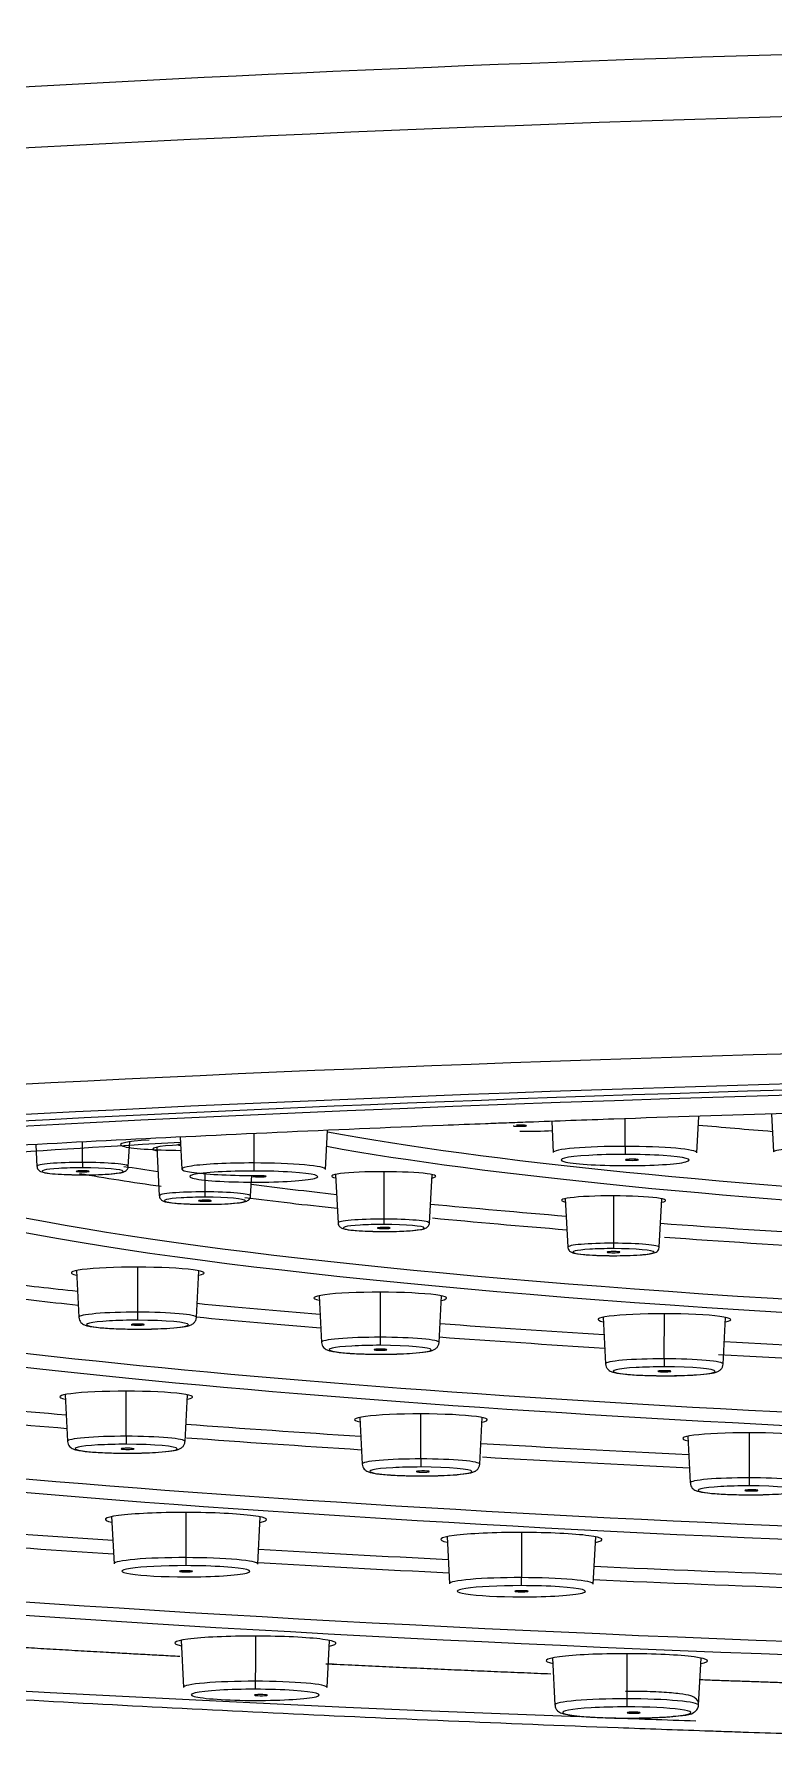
# Model space of a CAD drawing. Extents: x 16539 to 19738, y -91 to 2224.
# Drawn here: x 17435.5 to 17464, y 1192.7 to 1259 of the extents above; entities that cross this region are included whole.
import ezdxf

# ---------------------------------------------------------------- set-up
doc = ezdxf.new("R2010")
doc.units = 0
doc.header["$LTSCALE"] = 10
doc.header["$MEASUREMENT"] = 0
doc.layers.add('1', color=7, linetype='CONTINUOUS')

msp = doc.modelspace()

# ---------------------------------------------------------------- linework, layer by layer
at = {"layer": '1', "color": 7, "linetype": 'Continuous', "lineweight": 13}
for p, q in [((17454.346, 1216.983), (17454.34, 1216.945)), ((17458.263, 1216.168), (17458.265, 1217.223)), ((17437.375, 1215.551), (17437.376, 1216.324)), ((17443.965, 1216.657), (17443.963, 1215.53)), ((17458.633, 1215.633), (17458.638, 1215.673)), ((17442.086, 1215.115), (17442.085, 1214.418)), ((17444.317, 1214.997), (17444.323, 1215.035)), ((17448.972, 1215.195), (17448.969, 1213.37)), ((17457.821, 1214.264), (17457.818, 1212.438)), ((17448.767, 1213.015), (17448.765, 1213.04)), ((17457.644, 1212.081), (17457.642, 1212.112)), ((17439.495, 1211.519), (17439.493, 1209.784)), ((17448.838, 1210.553), (17448.836, 1208.818)), ((17459.774, 1207.989), (17459.777, 1209.724)), ((17439.29, 1209.317), (17439.293, 1209.291)), ((17448.659, 1208.353), (17448.662, 1208.322)), ((17459.628, 1207.526), (17459.631, 1207.491)), ((17439.055, 1205.007), (17439.057, 1206.742)), ((17450.402, 1204.132), (17450.405, 1205.867)), ((17463.039, 1205.14), (17463.036, 1203.405)), ((17438.931, 1204.507), (17438.928, 1204.538)), ((17450.324, 1203.63), (17450.321, 1203.665)), ((17463.007, 1202.901), (17463.004, 1202.94)), ((17441.354, 1202.071), (17441.351, 1200.332)), ((17441.202, 1199.791), (17441.2, 1199.826)), ((17454.147, 1199.019), (17454.145, 1199.057)), ((17458.331, 1196.633), (17458.328, 1194.894)), ((17444.114, 1195.018), (17444.112, 1195.055)), ((17458.488, 1194.339), (17458.486, 1194.38))]:
    msp.add_line(p, q, dxfattribs=at)
at = {"layer": '1', "color": 7, "linetype": 'Continuous', "lineweight": 18}
for p, q in [((17455.438, 1217.128), (17455.499, 1215.93)), ((17461.029, 1215.922), (17461.104, 1217.317)), ((17463.906, 1217.411), (17463.98, 1215.955)), ((17435.573, 1216.231), (17435.616, 1215.4)), ((17439.135, 1215.395), (17439.188, 1216.361)), ((17441.136, 1216.519), (17441.199, 1215.292)), ((17446.729, 1215.284), (17446.81, 1216.777)), ((17440.23, 1216.137), (17440.326, 1214.266)), ((17437.134, 1215.204), (17437.133, 1215.215)), ((17443.846, 1214.261), (17443.888, 1215.048)), ((17447.114, 1215.088), (17447.21, 1213.218)), ((17450.73, 1213.213), (17450.831, 1215.083)), ((17441.86, 1214.067), (17441.858, 1214.085)), ((17455.963, 1214.157), (17456.059, 1212.287)), ((17459.578, 1212.282), (17459.68, 1214.152)), ((17437.137, 1211.385), (17437.229, 1209.589)), ((17441.759, 1209.583), (17441.856, 1211.378)), ((17446.48, 1210.419), (17446.572, 1208.623)), ((17451.101, 1208.616), (17451.199, 1210.412)), ((17457.418, 1209.59), (17457.51, 1207.794)), ((17462.04, 1207.787), (17462.137, 1209.583)), ((17436.699, 1206.608), (17436.791, 1204.812)), ((17441.32, 1204.805), (17441.417, 1206.601)), ((17448.046, 1205.733), (17448.138, 1203.937)), ((17452.668, 1203.931), (17452.765, 1205.726)), ((17460.68, 1205.006), (17460.772, 1203.21)), ((17438.494, 1201.91), (17438.587, 1200.094)), ((17444.117, 1200.086), (17444.215, 1201.902)), ((17451.412, 1201.14), (17451.505, 1199.324)), ((17457.034, 1199.316), (17457.132, 1201.132)), ((17441.167, 1197.15), (17441.26, 1195.334)), ((17446.79, 1195.326), (17446.888, 1197.142)), ((17455.471, 1196.471), (17455.564, 1194.655)), ((17461.094, 1194.648), (17461.192, 1196.463))]:
    msp.add_line(p, q, dxfattribs=at)
for centre, major_axis, ratio, start_param, end_param in [((17513.672, 1246.442), (142.958, -0.203), 0.087156, 1.571185, 2.85752), ((17513.614, 1206.062), (-148.362, 0.211), 0.087156, 4.712778, 7.458922), ((17513.614, 1205.925), (-147.742, 0.21), 0.087156, 4.712778, 6.687809), ((17513.614, 1206.23), (149.122, -0.212), 0.087156, 1.571185, 3.058336), ((17454.213, 1216.964), (-0.253, 0), 0.087295, 0.01443, 2.096199), ((17454.213, 1216.964), (-0.253, 0), 0.087295, 2.096199, 5.237792), ((17513.636, 1221.401), (-73.531, 0.104), 0.087156, 0.774742, 0.828787), ((17513.615, 1206.923), (-128.968, 0.183), 0.087156, 5.309238, 5.382673), ((17442.088, 1216.068), (2.005, -0.003), 0.087156, 2.05715, 3.535417), ((17441.301, 1216.23), (-0.254, 0), 0.087228, 5.368854, 7.226517), ((17513.633, 1219.342), (-73.669, 0.105), 0.087156, 0.434517, 1.571185), ((17513.632, 1218.877), (-74.168, 0.105), 0.087156, 0.447869, 1.571185), ((17458.264, 1215.927), (2.765, -0.004), 0.087156, 1.571185, 3.146151), ((17458.264, 1215.644), (2.465, -0.004), 0.087156, 1.571185, 2.175085), ((17458.264, 1215.927), (2.765, -0.004), 0.087156, 6.278616, 7.85437), ((17458.264, 1215.644), (2.465, -0.004), 0.087156, 0.933127, 1.571185), ((17458.528, 1215.653), (-0.254, 0), 0.087385, 5.137686, 8.279278), ((17458.528, 1215.653), (-0.254, 0), 0.087385, 1.996093, 5.137686), ((17437.375, 1215.209), (1.56, -0.002), 0.087156, 1.571185, 2.193957), ((17437.378, 1215.209), (-0.252, 0), 0.08705, 3.403471, 6.545064), ((17437.378, 1215.209), (-0.252, 0), 0.08705, 0.261879, 3.403471), ((17513.632, 1218.412), (-85.731, 0.122), 0.087156, 0.471726, 0.546879), ((17513.632, 1218.877), (-85.232, 0.121), 0.087156, 0.503289, 0.534361), ((17443.964, 1215.289), (2.765, -0.004), 0.087156, 1.571185, 4.713492), ((17443.964, 1215.006), (2.465, -0.004), 0.087156, 1.571185, 2.159042), ((17444.185, 1215.016), (-0.254, 0), 0.087316, 5.258975, 8.400567), ((17443.964, 1215.289), (2.765, -0.004), 0.087156, 6.278632, 7.85437), ((17443.964, 1215.006), (2.465, -0.004), 0.087156, 0.933341, 1.571185), ((17444.185, 1215.016), (-0.254, 0), 0.087316, 2.117382, 5.258975), ((17448.972, 1215.02), (2.005, -0.003), 0.087156, 1.571185, 3.535417), ((17448.972, 1215.02), (2.005, -0.003), 0.087156, 5.889353, 7.85437), ((17513.628, 1215.888), (-86.368, 0.123), 0.087156, 0.230903, 1.571185), ((17513.629, 1216.353), (-85.869, 0.122), 0.087156, 0.297907, 1.571185), ((17513.632, 1218.877), (-85.232, 0.121), 0.087156, 0.612116, 0.676273), ((17457.821, 1214.089), (2.005, -0.003), 0.087156, 1.571185, 3.535417), ((17457.821, 1214.089), (2.005, -0.003), 0.087156, 5.889353, 7.85437), ((17513.624, 1212.9), (-99.568, 0.141), 0.087156, 6.164144, 7.85437), ((17513.625, 1213.365), (-99.069, 0.141), 0.087156, 6.21711, 7.85437), ((17442.085, 1214.076), (1.56, -0.002), 0.087156, 1.571185, 2.193957), ((17442.089, 1214.076), (-0.252, 0), 0.087077, 3.577815, 6.719407), ((17442.089, 1214.076), (-0.252, 0), 0.087077, 0.436222, 3.577815), ((17513.632, 1218.412), (-85.731, 0.122), 0.087156, 0.615503, 0.684029), ((17513.632, 1218.877), (-85.232, 0.121), 0.087156, 0.741461, 0.828297), ((17448.97, 1213.027), (1.56, -0.002), 0.087156, 1.571185, 2.193957), ((17448.973, 1213.027), (-0.252, 0), 0.087114, 3.752224, 6.893816), ((17448.973, 1213.027), (-0.252, 0), 0.087114, 0.610631, 3.752224), ((17513.632, 1218.412), (-85.731, 0.122), 0.087156, 0.749069, 0.83404), ((17513.632, 1218.877), (-85.232, 0.121), 0.087156, 0.884698, 0.985523), ((17513.632, 1218.412), (-85.731, 0.122), 0.087156, 0.891717, 0.989745), ((17457.818, 1212.096), (1.56, -0.002), 0.087156, 1.571185, 2.193957), ((17457.822, 1212.096), (-0.252, 0), 0.087156, 3.926714, 7.068306), ((17457.822, 1212.096), (-0.252, 0), 0.087156, 0.785121, 3.926714), ((17513.628, 1215.888), (-98.432, 0.14), 0.087156, 0.632929, 0.681525), ((17439.496, 1211.296), (2.555, -0.004), 0.087156, 1.571185, 3.544449), ((17439.496, 1211.296), (2.555, -0.004), 0.087156, 5.880321, 7.85437), ((17513.62, 1209.911), (-113.768, 0.162), 0.087156, 6.207341, 7.85437), ((17513.62, 1210.376), (-113.269, 0.161), 0.087156, 6.277389, 7.85437), ((17513.627, 1215.424), (-98.931, 0.141), 0.087156, 0.632978, 0.688152), ((17448.839, 1210.33), (2.555, -0.004), 0.087156, 1.571185, 3.544449), ((17448.839, 1210.33), (2.555, -0.004), 0.087156, 5.880321, 7.85437), ((17513.627, 1215.424), (-98.931, 0.141), 0.087156, 0.757758, 0.825744), ((17513.628, 1215.888), (-98.432, 0.14), 0.087156, 0.7528, 0.820639), ((17459.777, 1209.501), (2.555, -0.004), 0.087156, 1.571185, 3.544449), ((17459.777, 1209.501), (2.555, -0.004), 0.087156, 5.880321, 7.85437), ((17439.493, 1209.303), (1.965, -0.003), 0.087156, 1.571185, 2.157829), ((17439.498, 1209.304), (-0.253, 0), 0.087103, 3.769361, 6.910954), ((17439.498, 1209.304), (-0.253, 0), 0.087103, 0.627769, 3.769361), ((17513.628, 1215.888), (-98.432, 0.14), 0.087156, 0.883127, 0.963532), ((17513.615, 1206.923), (-128.968, 0.183), 0.087156, 6.151627, 7.85437), ((17513.616, 1207.388), (-128.469, 0.183), 0.087156, 6.192566, 7.85437), ((17448.836, 1208.337), (1.965, -0.003), 0.087156, 1.571185, 2.157829), ((17448.841, 1208.338), (-0.253, 0), 0.087156, 3.926392, 7.067985), ((17448.841, 1208.338), (-0.253, 0), 0.087156, 0.7848, 3.926392), ((17513.627, 1215.424), (-98.931, 0.141), 0.087156, 0.886907, 0.967361), ((17513.628, 1215.888), (-98.432, 0.14), 0.087156, 1.019786, 1.108487), ((17459.774, 1207.508), (1.965, -0.003), 0.087156, 1.571185, 2.157829), ((17513.627, 1215.424), (-98.931, 0.141), 0.087156, 1.020277, 1.111285), ((17459.779, 1207.509), (-0.253, 0), 0.087208, 4.08352, 7.225113), ((17459.779, 1207.509), (-0.253, 0), 0.087208, 0.941928, 4.08352), ((17513.624, 1212.9), (-112.632, 0.16), 0.087156, 0.754027, 0.819559), ((17439.058, 1206.519), (2.555, -0.004), 0.087156, 1.571185, 3.544449), ((17439.058, 1206.519), (2.555, -0.004), 0.087156, 5.880321, 7.85437), ((17513.623, 1212.435), (-113.131, 0.161), 0.087156, 0.757022, 0.823977), ((17450.405, 1205.644), (2.555, -0.004), 0.087156, 1.571185, 3.544449), ((17450.405, 1205.644), (2.555, -0.004), 0.087156, 5.880321, 7.85437), ((17513.624, 1212.9), (-112.632, 0.16), 0.087156, 0.874291, 0.949837), ((17463.039, 1204.917), (2.555, -0.004), 0.087156, 1.571185, 3.544449), ((17463.039, 1204.917), (2.555, -0.004), 0.087156, 5.880321, 7.85437), ((17439.055, 1204.526), (1.965, -0.003), 0.087156, 1.571185, 2.157829), ((17439.11, 1204.522), (-0.253, 0), 0.087155, 3.925556, 7.067148), ((17439.11, 1204.522), (-0.253, 0), 0.087155, 0.783963, 3.925556), ((17513.623, 1212.435), (-113.131, 0.161), 0.087156, 0.878169, 0.953273), ((17513.624, 1212.9), (-112.632, 0.16), 0.087156, 0.999513, 1.081882), ((17450.403, 1203.651), (1.965, -0.003), 0.087156, 1.571185, 2.157829), ((17450.476, 1203.647), (-0.253, 0), 0.087218, 4.06851, 7.210102), ((17450.476, 1203.647), (-0.253, 0), 0.087218, 0.926917, 4.06851), ((17513.623, 1212.435), (-113.131, 0.161), 0.087156, 1.003048, 1.084533), ((17463.036, 1202.924), (1.965, -0.003), 0.087156, 1.571185, 2.157829), ((17463.128, 1202.921), (-0.253, 0), 0.087276, 4.211565, 7.353158), ((17463.128, 1202.921), (-0.253, 0), 0.087276, 1.069972, 4.211565), ((17441.354, 1201.801), (3.105, -0.004), 0.087156, 1.571185, 3.550192), ((17441.354, 1201.801), (3.105, -0.004), 0.087156, 5.874627, 7.85437), ((17513.62, 1209.911), (-127.832, 0.182), 0.087156, 0.883029, 0.943161), ((17454.272, 1201.031), (3.105, -0.004), 0.087156, 1.571185, 3.550192), ((17454.272, 1201.031), (3.105, -0.004), 0.087156, 5.874627, 7.85437), ((17513.619, 1209.446), (-128.331, 0.182), 0.087156, 0.884207, 0.946204), ((17441.352, 1200.091), (2.765, -0.004), 0.087156, 1.571185, 3.146155), ((17441.352, 1200.091), (2.765, -0.004), 0.087156, 6.278616, 7.85437), ((17513.62, 1209.911), (-127.832, 0.182), 0.087156, 0.996323, 1.063081), ((17441.351, 1199.808), (2.465, -0.004), 0.087156, 1.571185, 4.712778), ((17441.357, 1199.808), (-0.254, 0), 0.087228, 4.056702, 7.198295), ((17441.357, 1199.808), (-0.254, 0), 0.087228, 0.915109, 4.056702), ((17441.351, 1199.808), (2.465, -0.004), 0.087156, 0.933049, 1.571185), ((17513.619, 1209.446), (-128.331, 0.182), 0.087156, 0.998826, 1.065487), ((17513.62, 1209.911), (-127.832, 0.182), 0.087156, 1.11266, 1.184033), ((17454.27, 1199.321), (2.765, -0.004), 0.087156, 1.571185, 3.146155), ((17454.269, 1199.038), (2.465, -0.004), 0.087156, 1.571185, 4.712778), ((17454.274, 1199.038), (-0.253, 0), 0.087296, 4.187765, 7.329357), ((17454.274, 1199.038), (-0.253, 0), 0.087296, 1.046172, 4.187765), ((17454.269, 1199.038), (2.465, -0.004), 0.087156, 0.933049, 1.571185), ((17454.27, 1199.321), (2.765, -0.004), 0.087156, 6.278616, 7.85437), ((17513.619, 1209.446), (-128.331, 0.182), 0.087156, 1.114329, 1.185849), ((17444.027, 1197.04), (3.105, -0.004), 0.087156, 1.571185, 3.550164), ((17444.027, 1197.04), (3.105, -0.004), 0.087156, 5.874599, 7.85437), ((17458.331, 1196.362), (3.105, -0.004), 0.087156, 1.571185, 3.550192), ((17458.331, 1196.362), (3.105, -0.004), 0.087156, 5.874578, 7.85437), ((17444.025, 1195.331), (2.765, -0.004), 0.087156, 1.570828, 3.146172), ((17444.024, 1195.048), (2.465, -0.004), 0.087156, 1.570828, 2.15847), ((17444.246, 1195.036), (-0.254, 0), 0.087316, 4.166582, 7.308175), ((17444.025, 1195.331), (2.765, -0.004), 0.087156, 6.278633, 7.854013), ((17444.024, 1195.048), (2.465, -0.004), 0.087156, 0.932863, 1.570828), ((17444.246, 1195.036), (-0.254, 0), 0.087316, 1.02499, 4.166582), ((17458.328, 1194.369), (2.465, -0.004), 0.087156, 1.571136, 2.158427), ((17458.328, 1194.369), (2.465, -0.004), 0.087156, 0.588177, 1.571136), ((17458.593, 1194.359), (-0.254, 0), 0.087386, 4.287872, 7.429464), ((17458.593, 1194.359), (-0.254, 0), 0.087386, 1.146279, 4.287872), ((17513.614, 1206.062), (-148.362, 0.211), 0.087156, 1.183051, 1.208282), ((17458.328, 1194.369), (2.465, -0.004), 0.087156, 4.374904, 4.712778)]:
    msp.add_ellipse(centre, major_axis=major_axis, ratio=ratio, start_param=start_param, end_param=end_param, dxfattribs=at)
at = {"layer": '1', "color": 7, "linetype": 'Continuous', "lineweight": 13}
for centre, major_axis, ratio, start_param, end_param in [((17513.668, 1243.798), (145.737, -0.207), 0.087156, 1.571185, 3.131673), ((17513.616, 1207.315), (149.898, -0.213), 0.087156, 1.571185, 3.009838), ((17441.302, 1216.23), (2.465, -0.004), 0.087156, 2.158417, 4.655934), ((17454.215, 1216.964), (2.465, -0.004), 0.087156, 4.712778, 5.240123), ((17458.264, 1215.644), (2.465, -0.004), 0.087156, 2.175085, 4.712919), ((17458.263, 1216.158), (0, -0.3), 0.000387, 4.677482, 6.195919), ((17458.264, 1215.644), (2.465, -0.004), 0.087156, 4.712919, 7.216312), ((17465.74, 1215.953), (1.76, -0.003), 0.087156, 1.571185, 3.146155), ((17437.375, 1215.398), (1.76, -0.003), 0.087156, 1.571185, 3.146155), ((17437.375, 1215.209), (1.56, -0.002), 0.087156, 2.193957, 4.712778), ((17437.375, 1215.544), (0, 0.2), 0.000387, 1.53589, 3.054326), ((17437.375, 1215.398), (1.76, -0.003), 0.087156, 6.278617, 7.85437), ((17437.375, 1215.209), (1.56, -0.002), 0.087156, 4.712778, 7.85437), ((17443.964, 1215.006), (2.465, -0.004), 0.087156, 2.159042, 4.713492), ((17443.963, 1215.519), (0, 0.3), 0.000387, 1.53589, 3.054326), ((17443.964, 1215.006), (2.465, -0.004), 0.087156, 4.713492, 7.216527), ((17442.086, 1214.264), (1.76, -0.003), 0.087156, 1.571185, 3.146155), ((17442.085, 1214.411), (0, 0.2), 0.000387, 1.53589, 3.054326), ((17442.086, 1214.264), (1.76, -0.003), 0.087156, 6.278617, 7.85437), ((17442.085, 1214.076), (1.56, -0.002), 0.087156, 2.193957, 4.712778), ((17442.085, 1214.076), (1.56, -0.002), 0.087156, 4.712778, 7.85437), ((17448.97, 1213.216), (1.76, -0.003), 0.087156, 1.571185, 3.146155), ((17448.97, 1213.027), (1.56, -0.002), 0.087156, 2.193957, 4.712778), ((17448.969, 1213.363), (0, 0.2), 0.000387, 1.53589, 3.054326), ((17448.97, 1213.216), (1.76, -0.003), 0.087156, 6.278617, 7.85437), ((17448.97, 1213.027), (1.56, -0.002), 0.087156, 4.712778, 7.85437), ((17457.819, 1212.285), (1.76, -0.003), 0.087156, 1.571185, 3.146155), ((17457.818, 1212.431), (0, 0.2), 0.000387, 1.53589, 3.054326), ((17457.819, 1212.285), (1.76, -0.003), 0.087156, 6.278617, 7.85437), ((17457.818, 1212.096), (1.56, -0.002), 0.087156, 2.193957, 4.712778), ((17457.818, 1212.096), (1.56, -0.002), 0.087156, 4.712778, 7.85437), ((17439.494, 1209.587), (2.265, -0.003), 0.087156, 1.571185, 3.146151), ((17439.493, 1209.774), (0, 0.3), 0.000387, 1.53589, 3.054326), ((17439.494, 1209.587), (2.265, -0.003), 0.087156, 6.278614, 7.85437), ((17439.493, 1209.303), (1.965, -0.003), 0.087156, 2.157828, 4.712778), ((17439.493, 1209.303), (1.965, -0.003), 0.087156, 4.712778, 7.85437), ((17448.837, 1208.621), (2.265, -0.003), 0.087156, 1.571185, 3.146151), ((17448.836, 1208.337), (1.965, -0.003), 0.087156, 2.157828, 4.712778), ((17448.836, 1208.808), (0, 0.3), 0.000387, 1.53589, 3.054326), ((17448.837, 1208.621), (2.265, -0.003), 0.087156, 6.278614, 7.85437), ((17448.836, 1208.337), (1.965, -0.003), 0.087156, 4.712778, 7.85437), ((17459.775, 1207.791), (2.265, -0.003), 0.087156, 1.571185, 3.146151), ((17459.774, 1207.508), (1.965, -0.003), 0.087156, 2.157828, 4.712778), ((17459.774, 1207.978), (0, -0.3), 0.000387, 4.677482, 6.195919), ((17459.775, 1207.791), (2.265, -0.003), 0.087156, 6.278614, 7.85437), ((17459.774, 1207.508), (1.965, -0.003), 0.087156, 4.712778, 7.85437), ((17439.055, 1204.809), (2.265, -0.003), 0.087156, 1.571185, 3.146151), ((17439.055, 1204.996), (0, 0.3), 0.000387, 1.53589, 3.054326), ((17439.055, 1204.809), (2.265, -0.003), 0.087156, 6.278614, 7.85437), ((17439.055, 1204.526), (1.965, -0.003), 0.087156, 2.157828, 4.712778), ((17439.055, 1204.526), (1.965, -0.003), 0.087156, 4.712778, 7.85437), ((17450.403, 1203.935), (2.265, -0.003), 0.087156, 1.571185, 3.146151), ((17450.403, 1203.651), (1.965, -0.003), 0.087156, 2.157828, 4.712778), ((17450.402, 1204.122), (0, 0.3), 0.000387, 1.53589, 3.054326), ((17450.403, 1203.935), (2.265, -0.003), 0.087156, 6.278614, 7.85437), ((17450.403, 1203.651), (1.965, -0.003), 0.087156, 4.712778, 7.85437), ((17463.037, 1203.208), (2.265, -0.003), 0.087156, 1.571185, 3.146151), ((17463.036, 1202.924), (1.965, -0.003), 0.087156, 2.157828, 4.712778), ((17463.036, 1203.395), (0, -0.3), 0.000387, 4.677482, 6.195919), ((17463.037, 1203.208), (2.265, -0.003), 0.087156, 6.278614, 7.85437), ((17463.036, 1202.924), (1.965, -0.003), 0.087156, 4.712778, 7.85437), ((17441.351, 1200.322), (0, 0.3), 0.000387, 1.53589, 3.054326), ((17441.351, 1199.808), (2.465, -0.004), 0.087156, 4.712778, 7.216234), ((17454.269, 1199.552), (0, 0.3), 0.000387, 1.53589, 3.054326), ((17454.269, 1199.038), (2.465, -0.004), 0.087156, 4.712778, 7.216234), ((17444.024, 1195.048), (2.465, -0.004), 0.087156, 2.15847, 4.712778), ((17444.025, 1195.561), (0, 0.3), 0.000031, 1.53589, 3.054326), ((17444.024, 1195.048), (2.465, -0.004), 0.087156, 4.712778, 7.216048), ((17458.329, 1194.653), (2.765, -0.004), 0.087156, 1.57109, 3.146154), ((17458.328, 1194.369), (2.465, -0.004), 0.087156, 2.158427, 4.374904), ((17458.328, 1194.883), (0, 0.3), 0.000339, 1.53589, 3.054326), ((17458.329, 1194.653), (2.765, -0.004), 0.087156, 6.278619, 7.854275), ((17458.328, 1194.369), (2.465, -0.004), 0.087156, 4.712778, 6.871362)]:
    msp.add_ellipse(centre, major_axis=major_axis, ratio=ratio, start_param=start_param, end_param=end_param, dxfattribs=at)
at = {"layer": '1', "color": 7, "linetype": 'Continuous', "lineweight": 18}
for points, knots in [([(17513.575, 1218.11), (17511.171, 1218.113), (17508.771, 1218.111), (17505.173, 1218.101), (17503.975, 1218.096), (17502.478, 1218.088), (17502.178, 1218.087), (17501.579, 1218.083), (17501.28, 1218.081), (17500.382, 1218.076), (17499.785, 1218.072), (17496.802, 1218.05), (17494.431, 1218.028), (17489.719, 1217.973), (17487.377, 1217.941), (17482.724, 1217.866), (17478.099, 1217.781), (17471.25, 1217.625), (17466.742, 1217.502), (17462.263, 1217.368), (17460.039, 1217.296), (17456.725, 1217.181), (17455.623, 1217.141), (17454.389, 1217.095), (17454.252, 1217.09), (17453.978, 1217.08), (17453.841, 1217.074), (17453.43, 1217.059), (17452.611, 1217.028), (17451.796, 1216.996), (17449.09, 1216.887), (17446.959, 1216.797), (17442.763, 1216.606), (17440.697, 1216.507), (17436.63, 1216.3), (17432.629, 1216.084), (17426.819, 1215.735), (17423.076, 1215.485), (17419.398, 1215.227), (17417.592, 1215.094), (17415.376, 1214.922), (17414.714, 1214.869), (17413.947, 1214.808), (17413.62, 1214.781), (17413.402, 1214.764), (17413.293, 1214.755), (17412.315, 1214.675), (17411.458, 1214.603), (17408.922, 1214.385), (17407.28, 1214.237), (17404.088, 1213.934), (17400.99, 1213.624), (17396.622, 1213.141), (17393.896, 1212.807), (17391.262, 1212.467), (17389.992, 1212.294), (17387.545, 1211.941), (17386.369, 1211.761), (17384.959, 1211.533), (17384.61, 1211.476), (17384.266, 1211.418), (17384.129, 1211.395), (17384.06, 1211.383), (17383.856, 1211.349), (17383.178, 1211.233), (17382.523, 1211.117), (17380.993, 1210.836), (17380.03, 1210.647), (17378.215, 1210.267), (17376.511, 1209.883), (17374.288, 1209.297), (17373.027, 1208.901), (17371.876, 1208.501), (17371.357, 1208.3), (17370.429, 1207.893), (17370.022, 1207.689), (17369.628, 1207.457), (17369.564, 1207.418), (17369.501, 1207.379), (17369.46, 1207.353), (17369.44, 1207.34), (17369.34, 1207.276), (17369.11, 1207.12), (17368.914, 1206.965), (17368.567, 1206.655), (17368.394, 1206.448), (17368.167, 1206.034), (17368.056, 1205.621), (17368.236, 1205.001), (17368.588, 1204.589), (17369.056, 1204.176), (17369.349, 1203.97), (17370.051, 1203.558), (17370.461, 1203.352), (17370.961, 1203.133), (17370.991, 1203.12), (17371.051, 1203.094), (17371.081, 1203.081), (17371.172, 1203.043), (17371.356, 1202.966), (17371.805, 1202.787), (17372.222, 1202.634), (17373.096, 1202.33), (17373.733, 1202.129), (17375.118, 1201.731), (17376.611, 1201.336), (17379.174, 1200.755), (17381.099, 1200.374), (17383.133, 1199.997), (17384.204, 1199.811), (17385.893, 1199.533), (17386.47, 1199.441), (17387.356, 1199.304), (17387.804, 1199.235), (17388.336, 1199.156), (17388.567, 1199.121), (17388.72, 1199.099), (17388.798, 1199.087), (17390.112, 1198.895), (17391.394, 1198.717), (17394.049, 1198.368), (17395.422, 1198.196), (17398.255, 1197.86), (17401.177, 1197.53), (17405.824, 1197.055), (17409.097, 1196.751), (17412.46, 1196.453), (17414.185, 1196.308), (17416.841, 1196.095), (17417.738, 1196.024), (17419.1, 1195.92), (17419.671, 1195.877), (17420.246, 1195.834), (17420.477, 1195.817), (17420.592, 1195.809), (17420.939, 1195.783), (17423.023, 1195.63), (17425.146, 1195.483), (17428.979, 1195.231), (17430.924, 1195.109), (17434.875, 1194.874), (17438.883, 1194.647), (17445.07, 1194.334), (17449.311, 1194.142), (17453.611, 1193.959), (17455.79, 1193.871), (17459.103, 1193.747), (17460.215, 1193.707), (17461.615, 1193.658), (17462.035, 1193.643), (17462.457, 1193.629), (17462.738, 1193.619), (17462.879, 1193.615), (17463.583, 1193.591), (17464.147, 1193.572), (17466.969, 1193.481), (17469.237, 1193.412), (17473.795, 1193.286), (17476.085, 1193.228), (17480.684, 1193.121), (17485.304, 1193.024), (17492.296, 1192.909), (17496.998, 1192.852), (17501.72, 1192.805), (17504.092, 1192.786), (17508.856, 1192.759), (17511.248, 1192.751), (17513.652, 1192.747)], [0, 0, 0, 0, 0.015625, 0.015625, 0.023438, 0.023438, 0.025391, 0.025391, 0.027344, 0.027344, 0.03125, 0.03125, 0.046875, 0.046875, 0.0625, 0.0625, 0.078125, 0.09375, 0.109375, 0.109375, 0.125, 0.125, 0.132813, 0.132813, 0.133789, 0.133789, 0.134766, 0.134766, 0.136719, 0.140625, 0.140625, 0.15625, 0.15625, 0.171875, 0.171875, 0.1875, 0.203125, 0.21875, 0.21875, 0.234375, 0.234375, 0.238281, 0.240234, 0.241211, 0.241211, 0.242188, 0.242188, 0.25, 0.25, 0.265625, 0.265625, 0.28125, 0.296875, 0.3125, 0.3125, 0.328125, 0.328125, 0.34375, 0.34375, 0.347656, 0.348633, 0.348633, 0.349609, 0.349609, 0.351563, 0.359375, 0.359375, 0.375, 0.375, 0.390625, 0.40625, 0.421875, 0.421875, 0.4375, 0.4375, 0.453125, 0.453125, 0.455078, 0.456055, 0.456055, 0.457031, 0.457031, 0.460938, 0.46875, 0.46875, 0.484375, 0.484375, 0.5, 0.515625, 0.53125, 0.53125, 0.546875, 0.546875, 0.5625, 0.5625, 0.563477, 0.563477, 0.564453, 0.564453, 0.566406, 0.570313, 0.578125, 0.578125, 0.59375, 0.59375, 0.609375, 0.625, 0.640625, 0.640625, 0.65625, 0.65625, 0.664063, 0.664063, 0.667969, 0.669922, 0.670898, 0.670898, 0.671875, 0.671875, 0.6875, 0.6875, 0.703125, 0.703125, 0.71875, 0.734375, 0.75, 0.75, 0.765625, 0.765625, 0.773438, 0.773438, 0.777344, 0.77832, 0.77832, 0.779297, 0.779297, 0.78125, 0.796875, 0.796875, 0.8125, 0.8125, 0.828125, 0.84375, 0.859375, 0.859375, 0.875, 0.875, 0.882813, 0.882813, 0.884766, 0.885742, 0.885742, 0.886719, 0.886719, 0.890625, 0.890625, 0.90625, 0.90625, 0.921875, 0.921875, 0.9375, 0.953125, 0.96875, 0.96875, 0.984375, 0.984375, 1, 1, 1, 1]), ([(17435.62, 1215.399), (17435.62, 1215.379), (17435.624, 1215.334), (17435.661, 1215.273), (17435.712, 1215.227), (17435.775, 1215.194), (17435.898, 1215.156), (17436.17, 1215.118), (17436.554, 1215.09), (17436.794, 1215.084), (17436.848, 1215.083)], [0, 0, 0, 0, 0.032458, 0.081052, 0.128513, 0.188395, 0.304996, 0.633148, 0.920833, 1, 1, 1, 1]), ([(17437.376, 1215.072), (17437.549, 1215.072), (17437.908, 1215.077), (17438.423, 1215.1), (17438.791, 1215.142), (17438.942, 1215.174), (17439.045, 1215.224), (17439.106, 1215.289), (17439.138, 1215.356), (17439.134, 1215.392), (17439.133, 1215.397)], [0, 0, 0, 0, 0.19435, 0.426055, 0.662938, 0.843328, 0.90379, 0.94984, 0.992901, 1, 1, 1, 1]), ([(17440.331, 1214.265), (17440.33, 1214.245), (17440.334, 1214.2), (17440.372, 1214.139), (17440.422, 1214.094), (17440.485, 1214.06), (17440.608, 1214.022), (17440.88, 1213.985), (17441.264, 1213.956), (17441.505, 1213.95), (17441.558, 1213.949)], [0, 0, 0, 0, 0.032458, 0.081052, 0.128513, 0.188395, 0.304996, 0.633148, 0.920833, 1, 1, 1, 1]), ([(17442.086, 1213.939), (17442.26, 1213.939), (17442.619, 1213.943), (17443.134, 1213.967), (17443.501, 1214.008), (17443.652, 1214.04), (17443.755, 1214.091), (17443.816, 1214.155), (17443.848, 1214.223), (17443.844, 1214.258), (17443.843, 1214.263)], [0, 0, 0, 0, 0.19435, 0.426055, 0.662938, 0.843328, 0.90379, 0.94984, 0.992901, 1, 1, 1, 1]), ([(17447.215, 1213.217), (17447.214, 1213.197), (17447.218, 1213.152), (17447.256, 1213.091), (17447.306, 1213.046), (17447.37, 1213.012), (17447.492, 1212.974), (17447.764, 1212.937), (17448.148, 1212.908), (17448.389, 1212.902), (17448.442, 1212.901)], [0, 0, 0, 0, 0.032458, 0.081052, 0.128513, 0.188395, 0.304996, 0.633148, 0.920833, 1, 1, 1, 1]), ([(17448.97, 1212.891), (17449.144, 1212.89), (17449.503, 1212.895), (17450.018, 1212.919), (17450.385, 1212.96), (17450.536, 1212.992), (17450.639, 1213.042), (17450.7, 1213.107), (17450.732, 1213.174), (17450.728, 1213.21), (17450.727, 1213.215)], [0, 0, 0, 0, 0.19435, 0.426055, 0.662938, 0.843328, 0.90379, 0.94984, 0.992901, 1, 1, 1, 1]), ([(17456.064, 1212.286), (17456.063, 1212.266), (17456.067, 1212.221), (17456.105, 1212.16), (17456.155, 1212.114), (17456.218, 1212.081), (17456.341, 1212.043), (17456.613, 1212.005), (17456.997, 1211.977), (17457.238, 1211.971), (17457.291, 1211.97)], [0, 0, 0, 0, 0.032458, 0.081052, 0.128513, 0.188395, 0.304996, 0.633148, 0.920833, 1, 1, 1, 1]), ([(17457.819, 1211.959), (17457.992, 1211.959), (17458.352, 1211.964), (17458.867, 1211.987), (17459.234, 1212.029), (17459.385, 1212.061), (17459.488, 1212.111), (17459.549, 1212.176), (17459.581, 1212.243), (17459.577, 1212.279), (17459.576, 1212.284)], [0, 0, 0, 0, 0.19435, 0.426055, 0.662938, 0.843328, 0.90379, 0.94984, 0.992901, 1, 1, 1, 1]), ([(17437.234, 1209.587), (17437.235, 1209.547), (17437.248, 1209.475), (17437.309, 1209.387), (17437.381, 1209.328), (17437.468, 1209.284), (17437.636, 1209.235), (17437.987, 1209.186), (17438.64, 1209.144), (17439.169, 1209.132), (17439.452, 1209.131), (17439.494, 1209.131)], [0, 0, 0, 0, 0.038445, 0.077595, 0.116321, 0.164481, 0.255838, 0.51611, 0.741607, 0.962164, 1, 1, 1, 1]), ([(17440.266, 1209.146), (17440.437, 1209.151), (17440.821, 1209.166), (17441.285, 1209.224), (17441.482, 1209.247), (17441.657, 1209.357), (17441.736, 1209.459), (17441.753, 1209.538), (17441.756, 1209.581)], [0, 0, 0, 0, 0.209948, 0.520573, 0.814998, 0.885414, 0.94542, 1, 1, 1, 1]), ([(17446.576, 1208.621), (17446.578, 1208.581), (17446.591, 1208.509), (17446.652, 1208.421), (17446.724, 1208.362), (17446.811, 1208.318), (17446.979, 1208.268), (17447.33, 1208.22), (17447.983, 1208.178), (17448.512, 1208.166), (17448.795, 1208.165), (17448.837, 1208.165)], [0, 0, 0, 0, 0.038445, 0.077595, 0.116321, 0.164481, 0.255838, 0.51611, 0.741607, 0.962164, 1, 1, 1, 1]), ([(17449.609, 1208.18), (17449.78, 1208.185), (17450.164, 1208.2), (17450.628, 1208.258), (17450.825, 1208.281), (17451, 1208.391), (17451.079, 1208.493), (17451.096, 1208.572), (17451.099, 1208.615)], [0, 0, 0, 0, 0.209948, 0.520573, 0.814998, 0.885414, 0.94542, 1, 1, 1, 1]), ([(17457.515, 1207.791), (17457.516, 1207.752), (17457.529, 1207.68), (17457.591, 1207.591), (17457.662, 1207.533), (17457.749, 1207.489), (17457.917, 1207.439), (17458.269, 1207.391), (17458.921, 1207.349), (17459.45, 1207.337), (17459.733, 1207.336), (17459.775, 1207.336)], [0, 0, 0, 0, 0.038445, 0.077595, 0.116321, 0.164481, 0.255838, 0.51611, 0.741607, 0.962164, 1, 1, 1, 1]), ([(17460.548, 1207.351), (17460.719, 1207.356), (17461.102, 1207.371), (17461.566, 1207.428), (17461.764, 1207.452), (17461.938, 1207.562), (17462.017, 1207.664), (17462.034, 1207.743), (17462.037, 1207.786)], [0, 0, 0, 0, 0.209948, 0.520573, 0.814998, 0.885414, 0.94542, 1, 1, 1, 1]), ([(17436.795, 1204.809), (17436.797, 1204.77), (17436.81, 1204.698), (17436.871, 1204.609), (17436.943, 1204.551), (17437.03, 1204.507), (17437.197, 1204.457), (17437.549, 1204.409), (17438.201, 1204.367), (17438.731, 1204.355), (17439.014, 1204.354), (17439.056, 1204.354)], [0, 0, 0, 0, 0.038445, 0.077595, 0.116321, 0.164481, 0.255838, 0.51611, 0.741607, 0.962164, 1, 1, 1, 1]), ([(17439.828, 1204.369), (17439.999, 1204.374), (17440.383, 1204.389), (17440.847, 1204.446), (17441.044, 1204.47), (17441.219, 1204.58), (17441.298, 1204.681), (17441.315, 1204.761), (17441.318, 1204.803)], [0, 0, 0, 0, 0.209948, 0.520573, 0.814998, 0.885414, 0.94542, 1, 1, 1, 1]), ([(17448.143, 1203.935), (17448.144, 1203.895), (17448.157, 1203.823), (17448.219, 1203.735), (17448.29, 1203.676), (17448.377, 1203.632), (17448.545, 1203.582), (17448.897, 1203.534), (17449.549, 1203.492), (17450.078, 1203.48), (17450.361, 1203.479), (17450.403, 1203.479)], [0, 0, 0, 0, 0.038445, 0.077595, 0.116321, 0.164481, 0.255838, 0.51611, 0.741607, 0.962164, 1, 1, 1, 1]), ([(17451.176, 1203.494), (17451.347, 1203.499), (17451.73, 1203.514), (17452.194, 1203.572), (17452.392, 1203.595), (17452.566, 1203.705), (17452.645, 1203.807), (17452.662, 1203.886), (17452.666, 1203.929)], [0, 0, 0, 0, 0.209948, 0.520573, 0.814998, 0.885414, 0.94542, 1, 1, 1, 1]), ([(17460.777, 1203.208), (17460.778, 1203.168), (17460.791, 1203.096), (17460.852, 1203.008), (17460.924, 1202.949), (17461.011, 1202.905), (17461.179, 1202.855), (17461.53, 1202.807), (17462.183, 1202.765), (17462.712, 1202.753), (17462.995, 1202.752), (17463.037, 1202.752)], [0, 0, 0, 0, 0.038445, 0.077595, 0.116321, 0.164481, 0.255838, 0.51611, 0.741607, 0.962164, 1, 1, 1, 1]), ([(17463.809, 1202.767), (17463.981, 1202.772), (17464.364, 1202.787), (17464.828, 1202.844), (17465.026, 1202.868), (17465.2, 1202.978), (17465.279, 1203.08), (17465.296, 1203.159), (17465.299, 1203.202)], [0, 0, 0, 0, 0.209948, 0.520573, 0.814998, 0.885414, 0.94542, 1, 1, 1, 1]), ([(17461.086, 1194.648), (17461.09, 1194.669), (17461.097, 1194.733), (17461.052, 1194.836), (17460.978, 1194.919), (17460.891, 1194.974), (17460.728, 1195.036), (17460.404, 1195.092), (17459.692, 1195.153), (17458.922, 1195.179), (17458.442, 1195.183), (17458.282, 1195.183)], [0, 0, 0, 0, 0.017696, 0.057629, 0.093449, 0.13453, 0.202297, 0.422721, 0.649887, 0.885794, 1, 1, 1, 1]), ([(17455.566, 1194.65), (17455.571, 1194.602), (17455.591, 1194.521), (17455.666, 1194.43), (17455.748, 1194.372), (17455.883, 1194.315), (17456.137, 1194.262), (17456.697, 1194.201), (17457.233, 1194.177), (17457.512, 1194.169)], [0, 0, 0, 0, 0.050809, 0.097202, 0.147844, 0.224762, 0.437137, 0.739857, 1, 1, 1, 1]), ([(17460.115, 1194.222), (17460.251, 1194.231), (17460.621, 1194.275), (17460.796, 1194.286), (17461.008, 1194.435), (17461.082, 1194.545), (17461.087, 1194.619), (17461.086, 1194.648)], [0, 0, 0, 0, 0.257888, 0.762403, 0.864742, 0.95183, 1, 1, 1, 1]), ([(17458.329, 1194.153), (17458.55, 1194.153), (17459.065, 1194.159), (17459.717, 1194.182), (17460.026, 1194.212), (17460.115, 1194.222)], [0, 0, 0, 0, 0.320112, 0.784893, 1, 1, 1, 1])]:
    msp.add_open_spline(points, degree=3, knots=knots, dxfattribs=at)
for points in [[(17436.848, 1215.083), (17437.103, 1215.073), (17437.376, 1215.072)], [(17441.558, 1213.949), (17441.813, 1213.939), (17442.086, 1213.939)], [(17448.442, 1212.901), (17448.697, 1212.891), (17448.97, 1212.891)], [(17457.291, 1211.97), (17457.546, 1211.96), (17457.819, 1211.959)], [(17439.494, 1209.131), (17439.92, 1209.128), (17440.266, 1209.146)], [(17448.837, 1208.165), (17449.263, 1208.161), (17449.609, 1208.18)], [(17459.775, 1207.336), (17460.201, 1207.332), (17460.548, 1207.351)], [(17439.056, 1204.354), (17439.481, 1204.35), (17439.828, 1204.369)], [(17450.403, 1203.479), (17450.829, 1203.475), (17451.176, 1203.494)], [(17463.037, 1202.752), (17463.463, 1202.748), (17463.809, 1202.767)], [(17457.512, 1194.169), (17457.879, 1194.15), (17458.329, 1194.153)]]:
    msp.add_open_spline(points, degree=2, dxfattribs=at)
at = {"layer": '1', "color": 7, "linetype": 'Continuous', "lineweight": 13}
for points, degree in [([(17454.274, 1201.299), (17454.273, 1200.72), (17454.271, 1200.141), (17454.269, 1199.562)], 3), ([(17444.035, 1197.307), (17444.032, 1196.728), (17444.028, 1196.15), (17444.025, 1195.572)], 3), ([(17461.116, 1195.638), (17465.758, 1195.469), (17470.522, 1195.328)], 2)]:
    msp.add_open_spline(points, degree=degree, dxfattribs=at)
for points, knots in [([(17433.388, 1196.983), (17434.481, 1196.915), (17438.315, 1196.687), (17441.12, 1196.536)], [0, 0, 0, 0.288922, 1, 1, 1]), ([(17446.742, 1196.248), (17447.079, 1196.231), (17451.35, 1196.026), (17455.404, 1195.86)], [0, 0, 0, 0.079116, 1, 1, 1])]:
    msp.add_open_spline(points, degree=2, knots=knots, dxfattribs=at)

doc.saveas('drawing.dxf')
